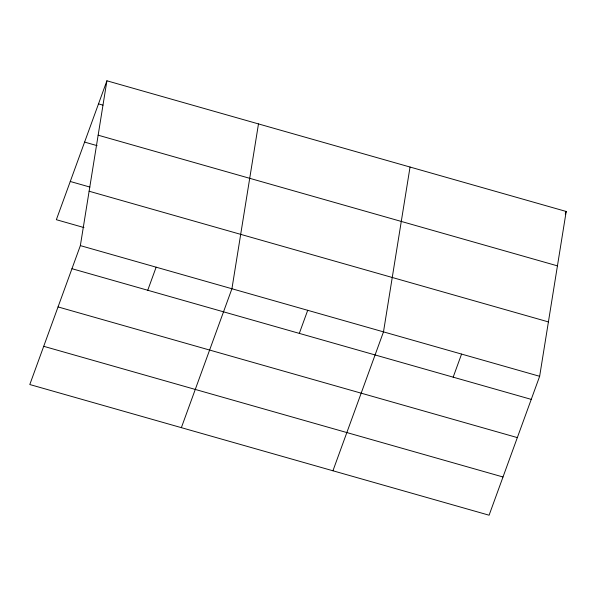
<?xml version="1.0" encoding="UTF-8"?>
<svg xmlns="http://www.w3.org/2000/svg" width="596" height="596" viewBox="0 0 596 596"><rect width="100%" height="100%" fill="white"/><g stroke="black" fill="none" stroke-linecap="round" stroke-linejoin="round"><path stroke-width="0.89" d="M80.356 245.619L106.907 80.795L566.2 211.468L539.648 376.3L489.092 515.205L29.8 384.532L80.356 245.619L539.648 376.3M258.478 123.916L231.926 288.747L181.363 427.652M410.041 167.036L383.489 331.868L332.933 470.78M106.907 80.795L56.352 219.7L83.984 227.568M147.741 290.259L156.145 267.187M299.311 333.387L307.707 310.307M453.169 377.164L461.572 354.084M565.269 214.031L566.2 211.468M98.511 103.875L102.966 105.142M98.146 135.188L557.439 265.861M84.595 142.094L97.081 145.648M70.261 181.482L89.877 187.062M89.117 191.227L548.409 321.907M71.96 268.699L531.252 399.38M58.043 306.925L517.335 437.598M43.709 346.306L503.002 476.986"/></g></svg>
